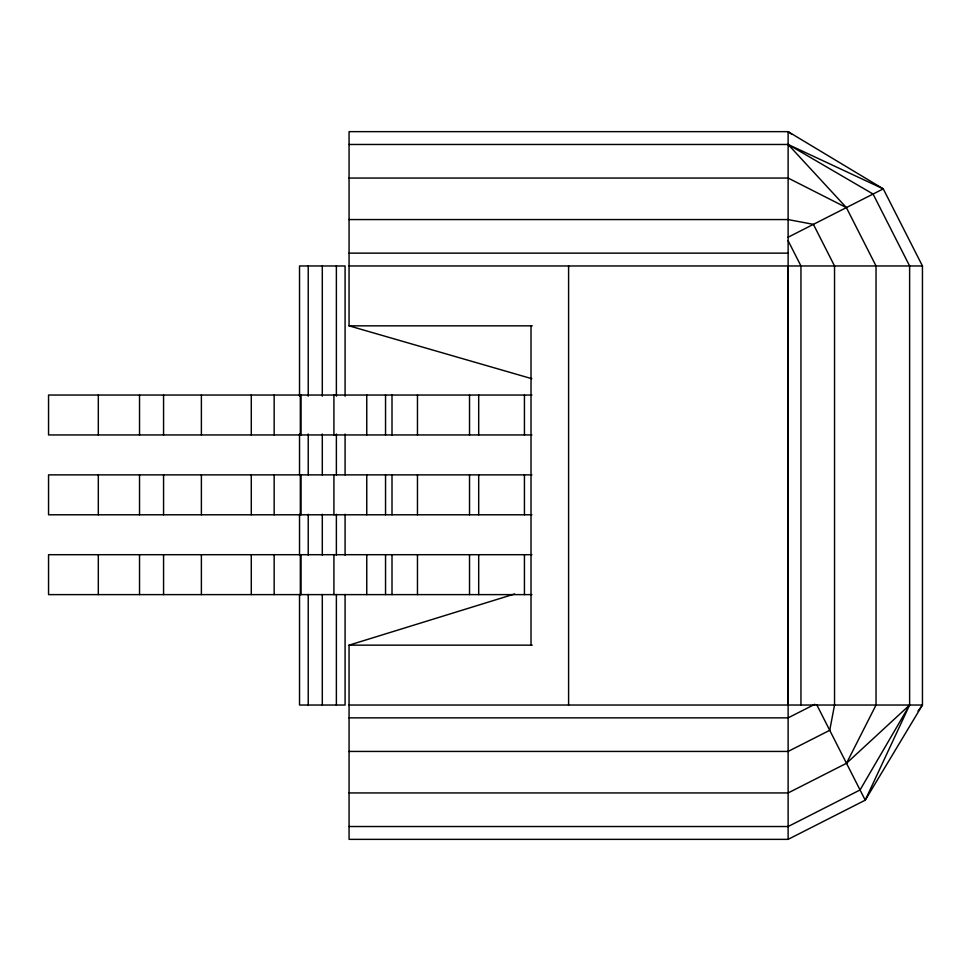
<?xml version="1.0" encoding="UTF-8"?>
<svg xmlns="http://www.w3.org/2000/svg" width="971" height="971" viewBox="0 0 971 971"><rect width="100%" height="100%" fill="white"/><g stroke="black" fill="none" stroke-linecap="round" stroke-linejoin="round"><path stroke-width="1.46" d="M788.124 705.031L788.124 265.969M514.666 593.973L349.062 645.157L349.062 839.357L788.124 839.357L788.124 131.643L349.062 131.643L349.062 325.843L531.817 378.69M349.062 792.943L788.124 792.943L846.494 763.291L876.036 705.031L876.036 265.969L846.384 207.6L788.124 144.473L349.062 144.473M917.996 711.1L922.45 705.031L922.45 265.969L883.258 188.859L788.124 131.643L791.766 134.314M846.494 763.291L909.621 705.031L909.621 265.969L873.075 194.042L788.124 144.473L883.258 188.859L788.039 237.252M814.827 704.291L788.124 717.86L349.062 717.86M788.124 839.357L865.234 800.165L922.45 705.031L349.062 705.031M349.062 178.057L788.124 178.057L846.384 207.6M349.062 219.567L788.124 219.567L813.395 224.362L834.538 265.969L834.538 705.031L829.732 730.301L788.124 751.433L349.062 751.433M349.062 253.14L788.124 253.14M349.062 265.969L922.45 265.969M349.062 325.843L532.254 325.843M531.926 395.039L48.55 395.039L48.55 434.947L531.926 434.947M531.926 474.868L48.55 474.868L48.55 514.788L531.926 514.788M531.926 554.696L48.55 554.696L48.55 594.616L531.926 594.616M349.062 645.157L532.254 645.157M349.062 826.527L788.124 826.527L860.051 789.969L909.621 705.031L865.234 800.165L816.842 704.946M788.064 240.602L800.954 265.969L800.954 705.031M568.593 265.969L568.593 705.031M531.016 325.843L531.016 645.157M524.437 395.039L524.437 434.947M524.437 474.868L524.437 514.788M524.437 554.696L524.437 594.616M478.691 395.039L478.691 434.947M478.691 474.868L478.691 514.788M478.691 554.696L478.691 594.616M469.527 395.039L469.527 434.947M469.527 474.868L469.527 514.788M469.527 554.696L469.527 594.616M417.469 395.039L417.469 434.947M417.469 474.868L417.469 514.788M417.469 554.696L417.469 594.616M392.005 395.039L392.005 434.947M392.005 474.868L392.005 514.788M392.005 554.696L392.005 594.616M385.548 395.039L385.548 434.947M385.548 474.868L385.548 514.788M385.548 554.696L385.548 594.616M366.759 395.039L366.759 434.947M366.759 474.868L366.759 514.788M366.759 554.696L366.759 594.616M345.081 396.168L345.081 265.969L299.529 265.969L299.529 396.168M345.081 434.025L345.081 474.904M345.081 514.266L345.081 555.145M345.081 594.507L345.081 705.031L299.529 705.031L299.529 594.507M336.379 265.969L336.379 396.168M336.379 434.025L336.379 474.904M336.379 514.266L336.379 555.145M336.379 594.507L336.379 705.031M333.915 395.039L333.915 434.947M333.915 474.868L333.915 514.788M333.915 554.696L333.915 594.616M322.299 265.969L322.299 396.168M322.299 434.025L322.299 474.904M322.299 514.266L322.299 555.145M322.299 594.507L322.299 705.031M308.232 265.969L308.232 396.168M308.232 434.025L308.232 474.904M308.232 514.266L308.232 555.145M308.232 594.507L308.232 705.031M301.01 395.039L301.01 434.947M301.01 474.868L301.01 514.788M301.01 554.696L301.01 594.616M300.33 395.039L300.33 434.947M300.33 474.868L300.33 514.788M300.33 554.696L300.33 594.616M299.529 434.025L299.529 474.904M299.529 514.266L299.529 555.145M274.162 395.039L274.162 434.947M274.162 474.868L274.162 514.788M274.162 554.696L274.162 594.616M251.283 395.039L251.283 434.947M251.283 474.868L251.283 514.788M251.283 554.696L251.283 594.616M201.385 395.039L201.385 434.947M201.385 474.868L201.385 514.788M201.385 554.696L201.385 594.616M163.565 395.039L163.565 434.947M163.565 474.868L163.565 514.788M163.565 554.696L163.565 594.616M139.533 395.039L139.533 434.947M139.533 474.868L139.533 514.788M139.533 554.696L139.533 594.616M98.314 395.039L98.314 434.947M98.314 474.868L98.314 514.788M98.314 554.696L98.314 594.616"/></g></svg>
